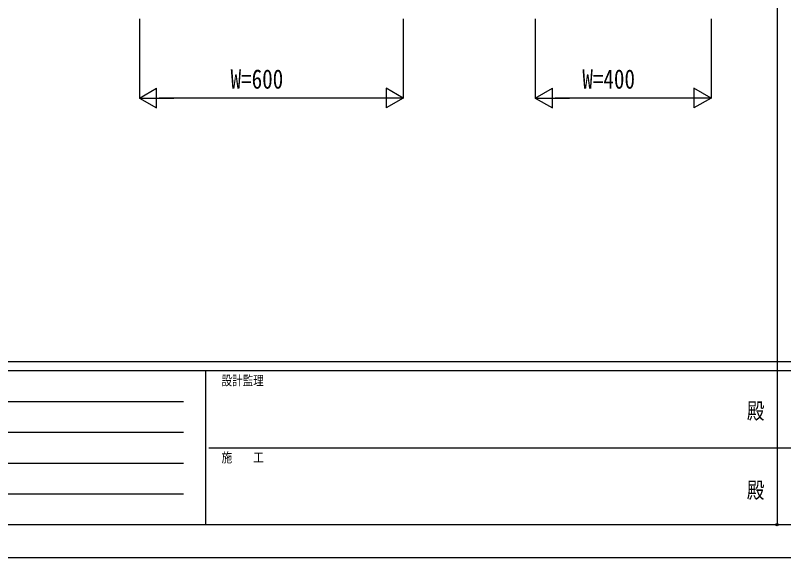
# Model space of a CAD drawing. Units: millimetres, scale not verified. Extents: x -4205 to 4205, y -2970 to 2970.
# Drawn here: x -1737 to 10, y -2970 to -1737 of the extents above; entities that cross this region are included whole.
import ezdxf
from ezdxf.enums import TextEntityAlignment as Align

# ---------------------------------------------------------------- set-up
doc = ezdxf.new("R2010")
doc.units = ezdxf.units.MM
doc.header["$LTSCALE"] = 10
doc.header["$PDMODE"] = 32
doc.header["$PDSIZE"] = 5
for name, color, linetype in [('0-2_YKK_12', 2, 'Continuous'), ('0-5_YKK_D', 6, 'Continuous'), ('0-6_YKK_ZWAK', 7, 'Continuous')]:
    doc.layers.add(name, color=color, linetype=linetype)
doc.styles.add('ＭＳ ゴシック', font='')
doc.styles.get('ＭＳ ゴシック').set_extended_font_data('MS Gothic')

msp = doc.modelspace()

# ---------------------------------------------------------------- linework, layer by layer
at = {"layer": '0-2_YKK_12'}
msp.add_line((-4.98, 2775), (-4.98, -2525), dxfattribs=at)
at = {"layer": '0-5_YKK_D'}
for p, q in [((-1454.98, -1745), (-1454.98, -1926)), ((-854.98, -1745), (-854.98, -1926)), ((-554.98, -1745), (-554.98, -1926)), ((-154.98, -1745), (-154.98, -1926)), ((-1454.98, -1925), (-1416.01, -1902.5)), ((-1416.01, -1947.5), (-1416.01, -1902.5)), ((-854.98, -1925), (-893.95, -1902.5)), ((-893.95, -1902.5), (-893.95, -1947.5)), ((-554.98, -1925), (-516.01, -1902.5)), ((-516.01, -1947.5), (-516.01, -1902.5)), ((-154.98, -1925), (-193.95, -1902.5)), ((-193.95, -1902.5), (-193.95, -1947.5)), ((-1454.98, -1925), (-1416.01, -1947.5)), ((-1454.98, -1925), (-1377.04, -1925)), ((-899.98, -1925), (-1409.98, -1925)), ((-854.98, -1925), (-932.92, -1925)), ((-854.98, -1925), (-893.95, -1947.5)), ((-554.98, -1925), (-516.01, -1947.5)), ((-554.98, -1925), (-477.04, -1925)), ((-199.98, -1925), (-509.98, -1925)), ((-154.98, -1925), (-232.92, -1925)), ((-154.98, -1925), (-193.95, -1947.5))]:
    msp.add_line(p, q, dxfattribs=at)
at = {"layer": '0-6_YKK_ZWAK'}
for p, q in [((3895.02, -2525), (-3904.98, -2525)), ((-4.98, -2525), (-4.98, -2895)), ((-1304.98, -2545), (-3904.98, -2545)), ((-1304.98, -2545), (-1304.98, -2895)), ((-4.98, -2545), (-1304.98, -2545)), ((1295.02, -2545), (-4.98, -2545)), ((-3862.48, -2615), (-1354.98, -2615)), ((-3862.48, -2685), (-1354.98, -2685)), ((-1297.48, -2720), (-4.98, -2720)), ((-4.98, -2720), (1295.02, -2720)), ((-3862.48, -2755), (-1354.98, -2755)), ((-3862.48, -2825), (-1354.98, -2825)), ((-3904.98, -2895), (-1304.98, -2895)), ((-1304.98, -2895), (-4.98, -2895)), ((-4.98, -2895), (1295.02, -2895))]:
    msp.add_line(p, q, dxfattribs=at)
msp.add_lwpolyline([(-4205, -2970), (4205, -2970), (4205, 2970), (-4205, 2970)], close=True, dxfattribs=at)
msp.add_point((-4.98, -2895), dxfattribs=at)

# ---------------------------------------------------------------- texts
at = {"layer": '0-5_YKK_D', "style": 'ＭＳ ゴシック', "width": 0.8}
for s, p in [('W=600', (-1247.78, -1917)), ('W=400', (-447.78, -1917))]:
    msp.add_text(s, height=43.99, dxfattribs=at).set_placement(p, align=Align.BOTTOM_LEFT)
at = {"layer": '0-6_YKK_ZWAK', "style": 'ＭＳ ゴシック', "width": 0.8}
for s, height, p in [('設計監理', 21.99, (-1268.31, -2585)), ('殿', 36.66, (-73.67, -2665.83)), ('施\u3000\u3000工', 21.99, (-1268.31, -2760)), ('殿', 36.66, (-73.67, -2845.83))]:
    msp.add_text(s, height=height, dxfattribs=at).set_placement(p, align=Align.BOTTOM_LEFT)

doc.saveas('drawing.dxf')
